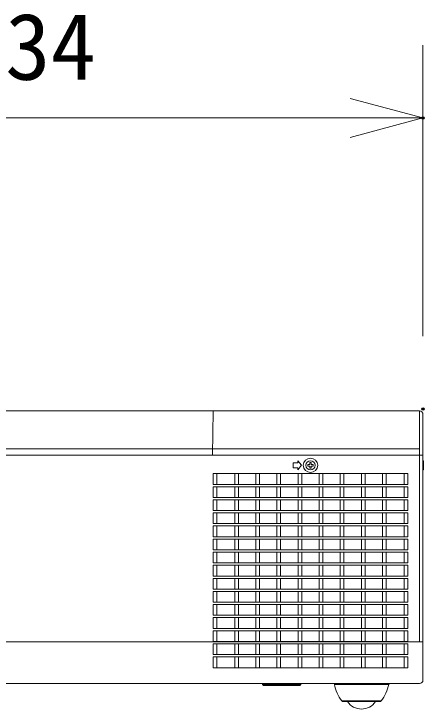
# Model space of a CAD drawing. Units: millimetres, scale not verified. Extents: x -63 to 62, y -57 to 57.
# Drawn here: x 24.87 to 36.14, y 14.45 to 33.56 of the extents above; entities that cross this region are included whole.
import ezdxf
from ezdxf.enums import TextEntityAlignment as Align

# ---------------------------------------------------------------- set-up
doc = ezdxf.new("R2010")
doc.units = ezdxf.units.MM
doc.header["$LTSCALE"] = 0.125
doc.header["$PDMODE"] = 32
doc.header["$PDSIZE"] = 0.0625
for name, color, linetype, lineweight in [('0-0_0', 7, 'Continuous', 18), ('0-4_GAIKEI', 7, 'Continuous', 18), ('0-5_SUNPO', 7, 'Continuous', 18)]:
    doc.layers.add(name, color=color, linetype=linetype, lineweight=lineweight)
doc.layers.add('0-1_DEFPOINTS', color=7, linetype='Continuous')
doc.styles.add('ＭＳ ゴシック', font='')
doc.styles.get('ＭＳ ゴシック').set_extended_font_data('MS Gothic')

# ---------------------------------------------------------------- blocks, each defined once
blk = doc.blocks.new('_OPEN30')
at = {"layer": '0-0_0'}
blk.add_line((0, 0), (-1, 0), dxfattribs=at)
blk.add_lwpolyline([(-1, 0.26795), (0, 0), (-1, -0.26795)], dxfattribs=at)
blk = doc.blocks.new('D4')
at = {"layer": '0-1_DEFPOINTS'}
for p in [(34.9646, 30.2049), (13.2646, 22.2049), (34.9646, 22.2049)]:
    blk.add_point(p, dxfattribs=at)
at = {"layer": '0-5_SUNPO'}
for p, q in [((13.2646, 24.2049), (13.2646, 32.2049)), ((34.9646, 24.2049), (34.9646, 32.2049)), ((15.2646, 30.2049), (32.9646, 30.2049))]:
    blk.add_line(p, q, dxfattribs=at)
at = {"layer": '0-5_SUNPO', "xscale": 2, "yscale": 2, "rotation": 180}
blk.add_blockref('_OPEN30', (13.2646, 30.2049), dxfattribs=at)
at = {"layer": '0-5_SUNPO', "xscale": 2, "yscale": 2}
blk.add_blockref('_OPEN30', (34.9646, 30.2049), dxfattribs=at)
at = {"layer": '0-5_SUNPO', "style": 'ＭＳ ゴシック'}
blk.add_text('434', height=1.833, dxfattribs=at).set_placement((22.2396, 30.7049), align=Align.BOTTOM_LEFT)

msp = doc.modelspace()

# ---------------------------------------------------------------- linework, layer by layer
at = {"layer": '0-4_GAIKEI'}
for p, q in [((18.9603, 22.6527), (36.0078, 22.6527)), ((36.1078, 22.5523), (36.1078, 15.2524)), ((35.6958, 20.9256), (30.3398, 20.9256)), ((30.3398, 20.6298), (30.3398, 20.9256)), ((30.4417, 20.9256), (30.4417, 20.6298)), ((30.9372, 20.6298), (30.9373, 20.9256)), ((31.0383, 20.9256), (31.0384, 20.6298)), ((31.5172, 20.6298), (31.5173, 20.9256)), ((31.6183, 20.9256), (31.6184, 20.6298)), ((32.0964, 20.6298), (32.0964, 20.9256)), ((32.1983, 20.9256), (32.1984, 20.6298)), ((32.6772, 20.6298), (32.6773, 20.9256)), ((32.7783, 20.9256), (32.7784, 20.6298)), ((33.2572, 20.6298), (33.2573, 20.9256)), ((33.3583, 20.9256), (33.3584, 20.6298)), ((33.8372, 20.6298), (33.8373, 20.9256)), ((33.9383, 20.9256), (33.9384, 20.6298)), ((34.4172, 20.6298), (34.4173, 20.9256)), ((34.5183, 20.9256), (34.5184, 20.6298)), ((34.9972, 20.6298), (34.9973, 20.9256)), ((35.0983, 20.9256), (35.0984, 20.6298)), ((35.5939, 20.6298), (35.5939, 20.9256)), ((35.6958, 20.9256), (35.6958, 20.6298)), ((30.3398, 20.6298), (35.6958, 20.6298)), ((30.3398, 20.2698), (30.3398, 20.5656)), ((35.6958, 20.5656), (30.3398, 20.5656)), ((30.4417, 20.5656), (30.4417, 20.2698)), ((30.9372, 20.2698), (30.9373, 20.5656)), ((31.0383, 20.5656), (31.0384, 20.2698)), ((31.5172, 20.2698), (31.5173, 20.5656)), ((31.6183, 20.5656), (31.6184, 20.2698)), ((32.0964, 20.2698), (32.0964, 20.5656)), ((32.1983, 20.5656), (32.1984, 20.2698)), ((32.6772, 20.2698), (32.6773, 20.5656)), ((32.7783, 20.5656), (32.7784, 20.2698)), ((33.2572, 20.2698), (33.2573, 20.5656)), ((33.3583, 20.5656), (33.3584, 20.2698)), ((33.8372, 20.2698), (33.8373, 20.5656)), ((33.9383, 20.5656), (33.9384, 20.2698)), ((34.4172, 20.2698), (34.4173, 20.5656)), ((34.5183, 20.5656), (34.5184, 20.2698)), ((34.9972, 20.2698), (34.9973, 20.5656)), ((35.0983, 20.5656), (35.0984, 20.2698)), ((35.5939, 20.2698), (35.5939, 20.5656)), ((35.6958, 20.5656), (35.6958, 20.2698)), ((30.3398, 20.2698), (35.6958, 20.2698)), ((35.6958, 20.2056), (30.3398, 20.2056)), ((30.3398, 19.9098), (30.3398, 20.2056)), ((30.4417, 20.2056), (30.4417, 19.9098)), ((30.9372, 19.9098), (30.9373, 20.2056)), ((31.0383, 20.2056), (31.0384, 19.9098)), ((31.5172, 19.9098), (31.5173, 20.2056)), ((31.6183, 20.2056), (31.6184, 19.9098)), ((32.0964, 19.9098), (32.0964, 20.2056)), ((32.1983, 20.2056), (32.1984, 19.9098)), ((32.6772, 19.9098), (32.6773, 20.2056)), ((32.7783, 20.2056), (32.7784, 19.9098)), ((33.2572, 19.9098), (33.2573, 20.2056)), ((33.3583, 20.2056), (33.3584, 19.9098)), ((33.8372, 19.9098), (33.8373, 20.2056)), ((33.9383, 20.2056), (33.9384, 19.9098)), ((34.4172, 19.9098), (34.4173, 20.2056)), ((34.5183, 20.2056), (34.5184, 19.9098)), ((34.9972, 19.9098), (34.9973, 20.2056)), ((35.0983, 20.2056), (35.0984, 19.9098)), ((35.5939, 19.9098), (35.5939, 20.2056)), ((35.6958, 20.2056), (35.6958, 19.9098)), ((30.3398, 19.9098), (35.6958, 19.9098)), ((35.6958, 19.8456), (30.3398, 19.8456)), ((30.3398, 19.5498), (30.3398, 19.8456)), ((30.4417, 19.8456), (30.4417, 19.5498)), ((30.9372, 19.5498), (30.9373, 19.8456)), ((31.0383, 19.8456), (31.0384, 19.5498)), ((31.5172, 19.5498), (31.5173, 19.8456)), ((31.6183, 19.8456), (31.6184, 19.5498)), ((32.0964, 19.5498), (32.0964, 19.8456)), ((32.1983, 19.8456), (32.1984, 19.5498)), ((32.6772, 19.5498), (32.6773, 19.8456)), ((32.7783, 19.8456), (32.7784, 19.5498)), ((33.2572, 19.5498), (33.2573, 19.8456)), ((33.3583, 19.8456), (33.3584, 19.5498)), ((33.8372, 19.5498), (33.8373, 19.8456)), ((33.9383, 19.8456), (33.9384, 19.5498)), ((34.4172, 19.5498), (34.4173, 19.8456)), ((34.5183, 19.8456), (34.5184, 19.5498)), ((34.9972, 19.5498), (34.9973, 19.8456)), ((35.0983, 19.8456), (35.0984, 19.5498)), ((35.5939, 19.5498), (35.5939, 19.8456)), ((35.6958, 19.8456), (35.6958, 19.5498)), ((30.3398, 19.5498), (35.6958, 19.5498)), ((30.3398, 19.1898), (30.3398, 19.4856)), ((35.6958, 19.4856), (30.3398, 19.4856)), ((30.4417, 19.4856), (30.4417, 19.1898)), ((30.9372, 19.1898), (30.9373, 19.4856)), ((31.0383, 19.4856), (31.0384, 19.1898)), ((31.5172, 19.1898), (31.5173, 19.4856)), ((31.6183, 19.4856), (31.6184, 19.1898)), ((32.0964, 19.1898), (32.0964, 19.4856)), ((32.1983, 19.4856), (32.1984, 19.1898)), ((32.6772, 19.1898), (32.6773, 19.4856)), ((32.7783, 19.4856), (32.7784, 19.1898)), ((33.2572, 19.1898), (33.2573, 19.4856)), ((33.3583, 19.4856), (33.3584, 19.1898)), ((33.8372, 19.1898), (33.8373, 19.4856)), ((33.9383, 19.4856), (33.9384, 19.1898)), ((34.4172, 19.1898), (34.4173, 19.4856)), ((34.5183, 19.4856), (34.5184, 19.1898)), ((34.9972, 19.1898), (34.9973, 19.4856)), ((35.0983, 19.4856), (35.0984, 19.1898)), ((35.5939, 19.1898), (35.5939, 19.4856)), ((35.6958, 19.4856), (35.6958, 19.1898)), ((30.3398, 19.1898), (35.6958, 19.1898)), ((35.6958, 19.1256), (30.3398, 19.1256)), ((30.3398, 18.8298), (30.3398, 19.1256)), ((30.4417, 19.1256), (30.4417, 18.8298)), ((30.9372, 18.8298), (30.9373, 19.1256)), ((31.0383, 19.1256), (31.0384, 18.8298)), ((31.5172, 18.8298), (31.5173, 19.1256)), ((31.6183, 19.1256), (31.6184, 18.8298)), ((32.0964, 18.8298), (32.0964, 19.1256)), ((32.1983, 19.1256), (32.1984, 18.8298)), ((32.6772, 18.8298), (32.6773, 19.1256)), ((32.7783, 19.1256), (32.7784, 18.8298)), ((33.2572, 18.8298), (33.2573, 19.1256)), ((33.3583, 19.1256), (33.3584, 18.8298)), ((33.8372, 18.8298), (33.8373, 19.1256)), ((33.9383, 19.1256), (33.9384, 18.8298)), ((34.4172, 18.8298), (34.4173, 19.1256)), ((34.5183, 19.1256), (34.5184, 18.8298)), ((34.9972, 18.8298), (34.9973, 19.1256)), ((35.0983, 19.1256), (35.0984, 18.8298)), ((35.5939, 18.8298), (35.5939, 19.1256)), ((35.6958, 19.1256), (35.6958, 18.8298)), ((30.3398, 18.8298), (35.6958, 18.8298)), ((30.3398, 18.4698), (30.3398, 18.7656)), ((35.6958, 18.7656), (30.3398, 18.7656)), ((30.4417, 18.7656), (30.4417, 18.4698)), ((30.9372, 18.4698), (30.9373, 18.7656)), ((31.0383, 18.7656), (31.0384, 18.4698)), ((31.5172, 18.4698), (31.5173, 18.7656)), ((31.6183, 18.7656), (31.6184, 18.4698)), ((32.0964, 18.4698), (32.0964, 18.7656)), ((32.1983, 18.7656), (32.1984, 18.4698)), ((32.6772, 18.4698), (32.6773, 18.7656)), ((32.7783, 18.7656), (32.7784, 18.4698)), ((33.2572, 18.4698), (33.2573, 18.7656)), ((33.3583, 18.7656), (33.3584, 18.4698)), ((33.8372, 18.4698), (33.8373, 18.7656)), ((33.9383, 18.7656), (33.9384, 18.4698)), ((34.4172, 18.4698), (34.4173, 18.7656)), ((34.5183, 18.7656), (34.5184, 18.4698)), ((34.9972, 18.4698), (34.9973, 18.7656)), ((35.0983, 18.7656), (35.0984, 18.4698)), ((35.5939, 18.4698), (35.5939, 18.7656)), ((35.6958, 18.7656), (35.6958, 18.4698)), ((30.3398, 18.4698), (35.6958, 18.4698)), ((30.3398, 18.1098), (30.3398, 18.4056)), ((35.6958, 18.4056), (30.3398, 18.4056)), ((30.4417, 18.4056), (30.4417, 18.1098)), ((30.9372, 18.1098), (30.9373, 18.4056)), ((31.0383, 18.4056), (31.0384, 18.1098)), ((31.5172, 18.1098), (31.5173, 18.4056)), ((31.6183, 18.4056), (31.6184, 18.1098)), ((32.0964, 18.1098), (32.0964, 18.4056)), ((32.1983, 18.4056), (32.1984, 18.1098)), ((32.6772, 18.1098), (32.6773, 18.4056)), ((32.7783, 18.4056), (32.7784, 18.1098)), ((33.2572, 18.1098), (33.2573, 18.4056)), ((33.3583, 18.4056), (33.3584, 18.1098)), ((33.8372, 18.1098), (33.8373, 18.4056)), ((33.9383, 18.4056), (33.9384, 18.1098)), ((34.4172, 18.1098), (34.4173, 18.4056)), ((34.5183, 18.4056), (34.5184, 18.1098)), ((34.9972, 18.1098), (34.9973, 18.4056)), ((35.0983, 18.4056), (35.0984, 18.1098)), ((35.5939, 18.1098), (35.5939, 18.4056)), ((35.6958, 18.4056), (35.6958, 18.1098)), ((30.3398, 18.1098), (35.6958, 18.1098)), ((35.6958, 18.0456), (30.3398, 18.0456)), ((30.3398, 17.7498), (30.3398, 18.0456)), ((30.4417, 18.0456), (30.4417, 17.7498)), ((30.9372, 17.7498), (30.9373, 18.0456)), ((31.0383, 18.0456), (31.0384, 17.7498)), ((31.5172, 17.7498), (31.5173, 18.0456)), ((31.6183, 18.0456), (31.6184, 17.7498)), ((32.0964, 17.7498), (32.0964, 18.0456)), ((32.1983, 18.0456), (32.1984, 17.7498)), ((32.6772, 17.7498), (32.6773, 18.0456)), ((32.7783, 18.0456), (32.7784, 17.7498)), ((33.2572, 17.7498), (33.2573, 18.0456)), ((33.3583, 18.0456), (33.3584, 17.7498)), ((33.8372, 17.7498), (33.8373, 18.0456)), ((33.9383, 18.0456), (33.9384, 17.7498)), ((34.4172, 17.7498), (34.4173, 18.0456)), ((34.5183, 18.0456), (34.5184, 17.7498)), ((34.9972, 17.7498), (34.9973, 18.0456)), ((35.0983, 18.0456), (35.0984, 17.7498)), ((35.5939, 17.7498), (35.5939, 18.0456)), ((35.6958, 18.0456), (35.6958, 17.7498)), ((30.3398, 17.7498), (35.6958, 17.7498)), ((35.6958, 17.6856), (30.3398, 17.6856)), ((30.3398, 17.3898), (30.3398, 17.6856)), ((30.4417, 17.6856), (30.4417, 17.3898)), ((30.9372, 17.3898), (30.9373, 17.6856)), ((31.0383, 17.6856), (31.0384, 17.3898)), ((31.5172, 17.3898), (31.5173, 17.6856)), ((31.6183, 17.6856), (31.6184, 17.3898)), ((32.0964, 17.3898), (32.0964, 17.6856)), ((32.1983, 17.6856), (32.1984, 17.3898)), ((32.6772, 17.3898), (32.6773, 17.6856)), ((32.7783, 17.6856), (32.7784, 17.3898)), ((33.2572, 17.3898), (33.2573, 17.6856)), ((33.3583, 17.6856), (33.3584, 17.3898)), ((33.8372, 17.3898), (33.8373, 17.6856)), ((33.9383, 17.6856), (33.9384, 17.3898)), ((34.4172, 17.3898), (34.4173, 17.6856)), ((34.5183, 17.6856), (34.5184, 17.3898)), ((34.9972, 17.3898), (34.9973, 17.6856)), ((35.0983, 17.6856), (35.0984, 17.3898)), ((35.5939, 17.3898), (35.5939, 17.6856)), ((35.6958, 17.6856), (35.6958, 17.3898)), ((30.3398, 17.3898), (35.6958, 17.3898)), ((35.6958, 17.3256), (30.3398, 17.3256)), ((30.3398, 17.0298), (30.3398, 17.3256)), ((30.4417, 17.3256), (30.4417, 17.0298)), ((30.9372, 17.0298), (30.9373, 17.3256)), ((31.0383, 17.3256), (31.0384, 17.0298)), ((31.5172, 17.0298), (31.5173, 17.3256)), ((31.6183, 17.3256), (31.6184, 17.0298)), ((32.0964, 17.0298), (32.0964, 17.3256)), ((32.1983, 17.3256), (32.1984, 17.0298)), ((32.6772, 17.0298), (32.6773, 17.3256)), ((32.7783, 17.3256), (32.7784, 17.0298)), ((33.2572, 17.0298), (33.2573, 17.3256)), ((33.3583, 17.3256), (33.3584, 17.0298)), ((33.8372, 17.0298), (33.8373, 17.3256)), ((33.9383, 17.3256), (33.9384, 17.0298)), ((34.4172, 17.0298), (34.4173, 17.3256)), ((34.5183, 17.3256), (34.5184, 17.0298)), ((34.9972, 17.0298), (34.9973, 17.3256)), ((35.0983, 17.3256), (35.0984, 17.0298)), ((35.5939, 17.0298), (35.5939, 17.3256)), ((35.6958, 17.3256), (35.6958, 17.0298)), ((30.3398, 17.0298), (35.6958, 17.0298)), ((30.3398, 16.6698), (30.3398, 16.9656)), ((35.6958, 16.9656), (30.3398, 16.9656)), ((30.4417, 16.9656), (30.4417, 16.6698)), ((30.9372, 16.6698), (30.9373, 16.9656)), ((31.0383, 16.9656), (31.0384, 16.6698)), ((31.5172, 16.6698), (31.5173, 16.9656)), ((31.6183, 16.9656), (31.6184, 16.6698)), ((32.0964, 16.6698), (32.0964, 16.9656)), ((32.1983, 16.9656), (32.1984, 16.6698)), ((32.6772, 16.6698), (32.6773, 16.9656)), ((32.7783, 16.9656), (32.7784, 16.6698)), ((33.2572, 16.6698), (33.2573, 16.9656)), ((33.3583, 16.9656), (33.3584, 16.6698)), ((33.8372, 16.6698), (33.8373, 16.9656)), ((33.9383, 16.9656), (33.9384, 16.6698)), ((34.4172, 16.6698), (34.4173, 16.9656)), ((34.5183, 16.9656), (34.5184, 16.6698)), ((34.9972, 16.6698), (34.9973, 16.9656)), ((35.0983, 16.9656), (35.0984, 16.6698)), ((35.5939, 16.6698), (35.5939, 16.9656)), ((35.6958, 16.9656), (35.6958, 16.6698)), ((30.3398, 16.6698), (35.6958, 16.6698)), ((30.3398, 16.3098), (30.3398, 16.6056)), ((35.6958, 16.6056), (30.3398, 16.6056)), ((30.4417, 16.6056), (30.4417, 16.3098)), ((30.9372, 16.3098), (30.9373, 16.6056)), ((31.0383, 16.6056), (31.0384, 16.3098)), ((31.5172, 16.3098), (31.5173, 16.6056)), ((31.6183, 16.6056), (31.6184, 16.3098)), ((32.0964, 16.3098), (32.0964, 16.6056)), ((32.1983, 16.6056), (32.1984, 16.3098)), ((32.6772, 16.3098), (32.6773, 16.6056)), ((32.7783, 16.6056), (32.7784, 16.3098)), ((33.2572, 16.3098), (33.2573, 16.6056)), ((33.3583, 16.6056), (33.3584, 16.3098)), ((33.8372, 16.3098), (33.8373, 16.6056)), ((33.9383, 16.6056), (33.9384, 16.3098)), ((34.4172, 16.3098), (34.4173, 16.6056)), ((34.5183, 16.6056), (34.5184, 16.3098)), ((34.9972, 16.3098), (34.9973, 16.6056)), ((35.0983, 16.6056), (35.0984, 16.3098)), ((35.5939, 16.3098), (35.5939, 16.6056)), ((35.6958, 16.6056), (35.6958, 16.3098)), ((30.3398, 16.3098), (35.6958, 16.3098)), ((30.3398, 15.9498), (30.3398, 16.2456)), ((35.6958, 16.2456), (30.3398, 16.2456)), ((30.4417, 16.2456), (30.4417, 15.9498)), ((30.9372, 15.9498), (30.9373, 16.2456)), ((31.0383, 16.2456), (31.0384, 15.9498)), ((31.5172, 15.9498), (31.5173, 16.2456)), ((31.6183, 16.2456), (31.6184, 15.9498)), ((32.0964, 15.9498), (32.0964, 16.2456)), ((32.1983, 16.2456), (32.1984, 15.9498)), ((32.6772, 15.9498), (32.6773, 16.2456)), ((32.7783, 16.2456), (32.7784, 15.9498)), ((33.2572, 15.9498), (33.2573, 16.2456)), ((33.3583, 16.2456), (33.3584, 15.9498)), ((33.8372, 15.9498), (33.8373, 16.2456)), ((33.9383, 16.2456), (33.9384, 15.9498)), ((34.4172, 15.9498), (34.4173, 16.2456)), ((34.5183, 16.2456), (34.5184, 15.9498)), ((34.9972, 15.9498), (34.9973, 16.2456)), ((35.0983, 16.2456), (35.0984, 15.9498)), ((35.5939, 15.9498), (35.5939, 16.2456)), ((35.6958, 16.2456), (35.6958, 15.9498)), ((30.3398, 15.9498), (35.6958, 15.9498)), ((35.6958, 15.8856), (30.3398, 15.8856)), ((30.3398, 15.5898), (30.3398, 15.8856)), ((30.4417, 15.8856), (30.4417, 15.5898)), ((30.9372, 15.5898), (30.9373, 15.8856)), ((31.0383, 15.8856), (31.0384, 15.5898)), ((31.5172, 15.5898), (31.5173, 15.8856)), ((31.6183, 15.8856), (31.6184, 15.5898)), ((32.0964, 15.5898), (32.0964, 15.8856)), ((32.1983, 15.8856), (32.1984, 15.5898)), ((32.6772, 15.5898), (32.6773, 15.8856)), ((32.7783, 15.8856), (32.7784, 15.5898)), ((33.2572, 15.5898), (33.2573, 15.8856)), ((33.3583, 15.8856), (33.3584, 15.5898)), ((33.8372, 15.5898), (33.8373, 15.8856)), ((33.9383, 15.8856), (33.9384, 15.5898)), ((34.4172, 15.5898), (34.4173, 15.8856)), ((34.5183, 15.8856), (34.5184, 15.5898)), ((34.9972, 15.5898), (34.9973, 15.8856)), ((35.0983, 15.8856), (35.0984, 15.5898)), ((35.5939, 15.5898), (35.5939, 15.8856)), ((35.6958, 15.8856), (35.6958, 15.5898)), ((30.3398, 15.5898), (35.6958, 15.5898)), ((18.9603, 15.1527), (36.0165, 15.1527)), ((31.7016, 15.1527), (31.7016, 15.1277)), ((31.7016, 15.1277), (32.2541, 15.1277)), ((31.7016, 15.1277), (31.7266, 15.1027)), ((31.7266, 15.1027), (32.229, 15.1027)), ((32.2541, 15.1277), (32.2291, 15.1027)), ((32.2304, 15.1027), (32.729, 15.1027)), ((32.2541, 15.1527), (32.2541, 15.1277)), ((32.2543, 15.1277), (32.7541, 15.1277)), ((32.7541, 15.1277), (32.7291, 15.1027)), ((32.7541, 15.1527), (32.7541, 15.1277))]:
    msp.add_line(p, q, dxfattribs=at)
at = {"layer": '0-4_GAIKEI', "color": 1}
for p, q in [((30.3476, 22.6429), (30.3264, 21.4277)), ((36.0078, 22.6527), (36.0165, 22.652)), ((36.0165, 22.652), (36.0165, 21.4527)), ((18.9591, 21.4277), (36.1078, 21.4277)), ((36.0165, 21.4277), (36.0165, 16.2984)), ((32.6723, 21.224), (32.5428, 21.224)), ((32.5428, 21.224), (32.5428, 21.0815)), ((32.6723, 21.279), (32.6723, 21.224)), ((32.7678, 21.1527), (32.6723, 21.279)), ((32.9978, 21.2277), (33.0378, 21.2277)), ((32.9978, 21.1727), (32.9978, 21.2277)), ((33.0378, 21.2277), (33.0378, 21.1727)), ((36.1078, 21.279), (36.1228, 21.279)), ((36.1078, 21.224), (36.1228, 21.224)), ((36.1228, 21.279), (36.1228, 21.0265)), ((32.5428, 21.0815), (32.6723, 21.0815)), ((32.6723, 21.0265), (32.7678, 21.1527)), ((32.6723, 21.0815), (32.6723, 21.0265)), ((32.9428, 21.1727), (32.9978, 21.1727)), ((32.9428, 21.1327), (32.9428, 21.1727)), ((32.9978, 21.1327), (32.9428, 21.1327)), ((32.9978, 21.0777), (32.9978, 21.1327)), ((33.0378, 21.0777), (32.9978, 21.0777)), ((33.0378, 21.1727), (33.0928, 21.1727)), ((33.0928, 21.1327), (33.0378, 21.1327)), ((33.0378, 21.1327), (33.0378, 21.0777)), ((33.0928, 21.1727), (33.0928, 21.1327)), ((36.1078, 21.0815), (36.1228, 21.0815)), ((36.1078, 21.0265), (36.1228, 21.0265)), ((18.8678, 16.2984), (36.1078, 16.2984)), ((35.167, 15.1325), (33.6745, 15.1325)), ((34.9611, 14.6786), (33.8804, 14.6786)), ((34.9216, 14.6592), (33.9199, 14.6592))]:
    msp.add_line(p, q, dxfattribs=at)
msp.add_lwpolyline([(24.55, 21.603), (36.0078, 21.603), (36.0165, 21.6029)], dxfattribs=at)
for radius in [0.1976, 0.125]:
    msp.add_circle((33.0178, 21.1527), radius, dxfattribs=at)
at = {"layer": '0-4_GAIKEI'}
for centre, start, end in [((36.0078, 22.5523), 0, 85), ((36.0078, 15.2524), 275, 0)]:
    msp.add_arc(centre, 0.1, start, end, dxfattribs=at)
at = {"layer": '0-4_GAIKEI', "color": 1}
for centre, radius, start, end in [((33.65, 15.1277), 0.025, 11.08724, 90), ((34.7367, 15.3407), 1.0824, 191.08724, 217.70811), ((34.1048, 15.3407), 1.0824, 322.29189, 348.91276), ((35.1915, 15.1277), 0.025, 90, 168.91276), ((33.9199, 14.7092), 0.05, 217.70811, 270), ((34.4208, 14.9149), 0.4622, 213.58502, 326.41498), ((34.9216, 14.7092), 0.05, 270, 322.29189)]:
    msp.add_arc(centre, radius, start, end, dxfattribs=at)

# ---------------------------------------------------------------- block references
at = {"layer": '0-5_SUNPO'}
msp.add_blockref('D4', (1.1432, 0.494), dxfattribs=at)

doc.saveas('drawing.dxf')
